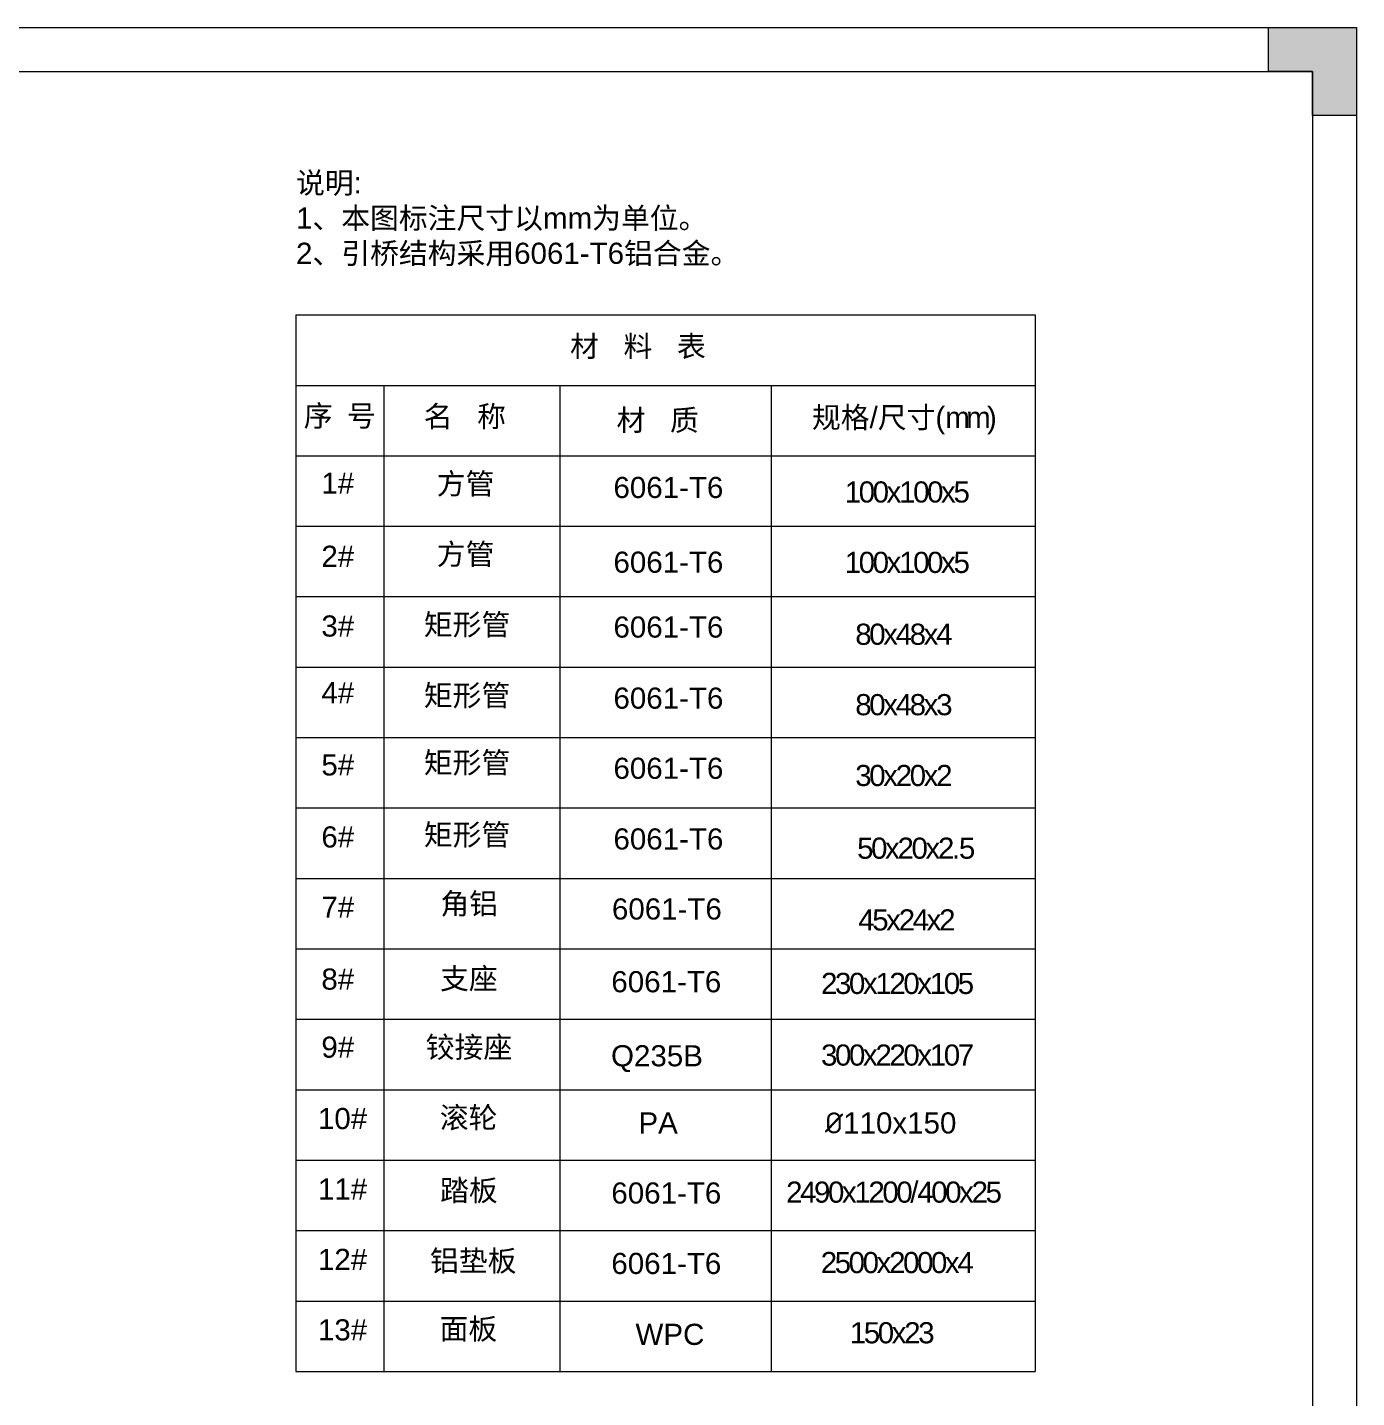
# Model space of a CAD drawing. Header units: millimetres. Extents: x 4 to 2106212, y -117026 to 198097.
# Drawn here: x 1818463 to 1826012, y 182336 to 190117 of the extents above; entities that cross this region are included whole.
import ezdxf

# ---------------------------------------------------------------- set-up
doc = ezdxf.new("R2010")
doc.units = ezdxf.units.MM
doc.layers.add('图框', color=7, linetype='Continuous', lineweight=13)
doc.layers.add('文本', color=3, linetype='Continuous', lineweight=13)
doc.styles.add('Arial', font='arial.ttf')

# ---------------------------------------------------------------- blocks, each defined once
blk = doc.blocks.new('GW-TK')
at = {"layer": '图框', "linetype": 'Continuous', "lineweight": 0}
h = blk.add_hatch(color=256, dxfattribs=at)
h.dxf.hatch_style = 1
h.paths.add_polyline_path([(927593.55, 464715.01), (927593.55, 464710.01), (927598.55, 464710.01), (927598.55, 464705.01), (927603.55, 464705.01), (927603.55, 464715.01)])
at = {"layer": '图框'}
for points in [[(927183.55, 464715.01), (927603.55, 464715.01), (927603.55, 464418.01), (927183.55, 464418.01)], [(927188.55, 464710.01), (927598.55, 464710.01), (927598.55, 464423.01), (927188.55, 464423.01)]]:
    blk.add_lwpolyline(points, close=True, dxfattribs=at)
at = {"layer": '图框', "linetype": 'Continuous', "lineweight": 0}
blk.add_lwpolyline([(927598.55, 464705.01), (927598.55, 464710.01), (927593.55, 464710.01), (927593.55, 464715.01), (927603.55, 464715.01), (927603.55, 464705.01)], close=True, dxfattribs=at)

msp = doc.modelspace()

# ---------------------------------------------------------------- linework, layer by layer
at = {"layer": '文本'}
for p, q in [((1819986.7338, 188484.4343), (1819986.7338, 182484.459)), ((1819986.7338, 188484.4343), (1824186.7804, 188484.4343)), ((1824186.7804, 188484.4343), (1824186.7804, 182484.459)), ((1819986.7338, 188084.459), (1824186.7804, 188084.459)), ((1820486.7299, 188084.459), (1820486.7299, 182484.459)), ((1821486.7636, 188084.459), (1821486.7636, 182484.459)), ((1822686.7365, 188084.459), (1822686.7365, 182484.459)), ((1819986.7338, 187684.459), (1824186.7804, 187684.459)), ((1819986.7338, 187284.459), (1824186.7804, 187284.459)), ((1819986.7338, 186884.459), (1824186.7804, 186884.459)), ((1819986.7338, 186484.459), (1824186.7804, 186484.459)), ((1819986.7338, 186084.459), (1824186.7804, 186084.459)), ((1819986.7338, 185684.459), (1824186.7804, 185684.459)), ((1819986.7338, 185284.459), (1824186.7804, 185284.459)), ((1819986.7338, 184884.459), (1824186.7804, 184884.459)), ((1819986.7338, 184484.459), (1824186.7804, 184484.459)), ((1819986.7338, 184084.459), (1824186.7804, 184084.459)), ((1819986.7338, 183684.459), (1824186.7804, 183684.459)), ((1819986.7338, 183284.459), (1824186.7804, 183284.459)), ((1819986.7338, 182884.459), (1824186.7804, 182884.459)), ((1819986.7338, 182484.459), (1824186.7804, 182484.459))]:
    msp.add_line(p, q, dxfattribs=at)

# ---------------------------------------------------------------- texts
at = {"layer": '文本', "insert": (1819988.3039, 189294.6778), "char_height": 120, "attachment_point": 1, "style": 'Arial'}
msp.add_mtext_dynamic_manual_height_columns('{\\fSimSun|b0|i0|c134|p2;说明}:\\P1{\\fSimSun|b0|i0|c134|p2;、本图标注尺寸以}mm{\\fSimSun|b0|i0|c134|p2;为单位。\\P}2{\\fSimSun|b0|i0|c134|p2;、引桥结构采用}6061-T6{\\fSimSun|b0|i0|c134|p2;铝合金。}', width=3086.818273, gutter_width=12.5, heights=[0], dxfattribs=at)
at = {"layer": '文本', "char_height": 120, "attachment_point": 1, "style": 'Arial'}
for s, insert in [('材   料   表', (1821545.0822, 188367.0405)), ('{\\fSimSun|b0|i0|c134|p2;序 号}', (1820032.6246, 187971.3837)), ('名   称', (1820713.583, 187968.2197)), ('材   质', (1821809.0042, 187947.0067)), ('规格/尺寸({\\T0.85;mm})', (1822918.6951, 187962.4038, 0.0008)), ('1#', (1820132.465, 187588.9419)), ('方管', (1820787.7593, 187585.778)), ('6061-T6', (1821791.3231, 187564.5649)), ('2#', (1820132.465, 187173.8685)), ('方管', (1820787.7593, 187185.778)), ('6061-T6', (1821791.3231, 187140.3219)), ('3#', (1820132.465, 186777.8513)), ('矩形管', (1820714.1783, 186785.778)), ('6061-T6', (1821791.3231, 186771.9285)), ('4#', (1820132.465, 186399.0912)), ('矩形管', (1820714.1783, 186383.7489)), ('6061-T6', (1821791.3231, 186368.2731)), ('5#', (1820132.465, 185989.1402)), ('矩形管', (1820714.1783, 186001.8916)), ('6061-T6', (1821791.3231, 185969.9376)), ('矩形管', (1820714.1783, 185592.8442)), ('6#', (1820132.465, 185580.0928)), ('6061-T6', (1821791.3231, 185568.5281)), ('角铝', (1820808.0756, 185201.0333)), ('7#', (1820132.465, 185180.5648)), ('6061-T6', (1821782.5447, 185170.8862)), ('8#', (1820132.465, 184772.6676)), ('支座', (1820806.4886, 184775.4665)), ('6061-T6', (1821779.3999, 184757.8282)), ('9#', (1820132.465, 184386.2022)), ('铰接座', (1820725.1476, 184386.4317)), ('Q235B', (1821777.5911, 184337.2047)), ('10#', (1820112.7563, 183980.6722)), ('滚轮', (1820804.8054, 183986.4317)), ('PA', (1821933.1768, 183955.7288)), ('{\\fISOCPEUR|b0|i0|c0|p34;%%C}110x150', (1822992.029, 183955.7288)), ('11#', (1820112.7563, 183580.6722)), ('踏板', (1820806.4886, 183572.6612)), ('6061-T6', (1821779.3999, 183557.8282)), ('12#', (1820112.7563, 183180.6722)), ('铝垫板', (1820749.2181, 183172.6612)), ('6061-T6', (1821779.3999, 183157.8282)), ('面板', (1820803.5039, 182786.0773)), ('13#', (1820112.7563, 182780.6722)), ('WPC', (1821916.6535, 182755.208))]:
    msp.add_mtext(s, dxfattribs=dict(at, insert=insert))
at = {"layer": '文本', "char_height": 120, "attachment_point": 1, "style": 'Arial', "bg_fill": 2}
for s, insert, width in [('{\\T0.85;100x100x5}', (1823104.8658, 187539.0815), 539.590723), ('{\\T0.85;80x48x4}', (1823164.7124, 186731.1619), 387.3397), ('{\\T0.85;80x48x3}', (1823164.7124, 186331.1619), 387.3397), ('{\\T0.85;50x20x2.5}', (1823175.0685, 185516.1094), 386.521146)]:
    msp.add_mtext(s, dxfattribs=dict(at, insert=insert, width=width))
for s, insert in [('{\\T0.85;100x100x5}', (1823104.8658, 187139.0815)), ('{\\T0.85;30x20x2}', (1823164.7124, 185928.8811)), ('{\\T0.85;45x24x2}', (1823181.713, 185108.6557)), ('{\\T0.85;230x120x105}', (1822970.2825, 184748.1025)), ('{\\T0.85;300x220x107}', (1822970.2825, 184341.2685)), ('{\\T0.85;150x23}', (1823133.7854, 182764.1995))]:
    msp.add_mtext(s, dxfattribs=dict(at, insert=insert))

# ---------------------------------------------------------------- next in the draw order: texts
at = {"layer": '文本', "insert": (1822771.934, 183562.8871), "char_height": 120, "attachment_point": 1, "style": 'Arial', "bg_fill": 2}
msp.add_mtext('{\\T0.85;2490x1200/400x25}', dxfattribs=at)

# ---------------------------------------------------------------- next in the draw order: block references
at = {"layer": '文本', "xscale": 50, "yscale": 50, "zscale": 50}
msp.add_blockref('GW-TK', (-44554165.2262, -23045633.3238), dxfattribs=at)

# ---------------------------------------------------------------- next in the draw order: texts
at = {"layer": '文本', "insert": (1822968.5997, 183162.8871), "char_height": 120, "attachment_point": 1, "style": 'Arial', "bg_fill": 2}
msp.add_mtext('{\\T0.85;2500x2000x4}', dxfattribs=at)

doc.saveas('drawing.dxf')
